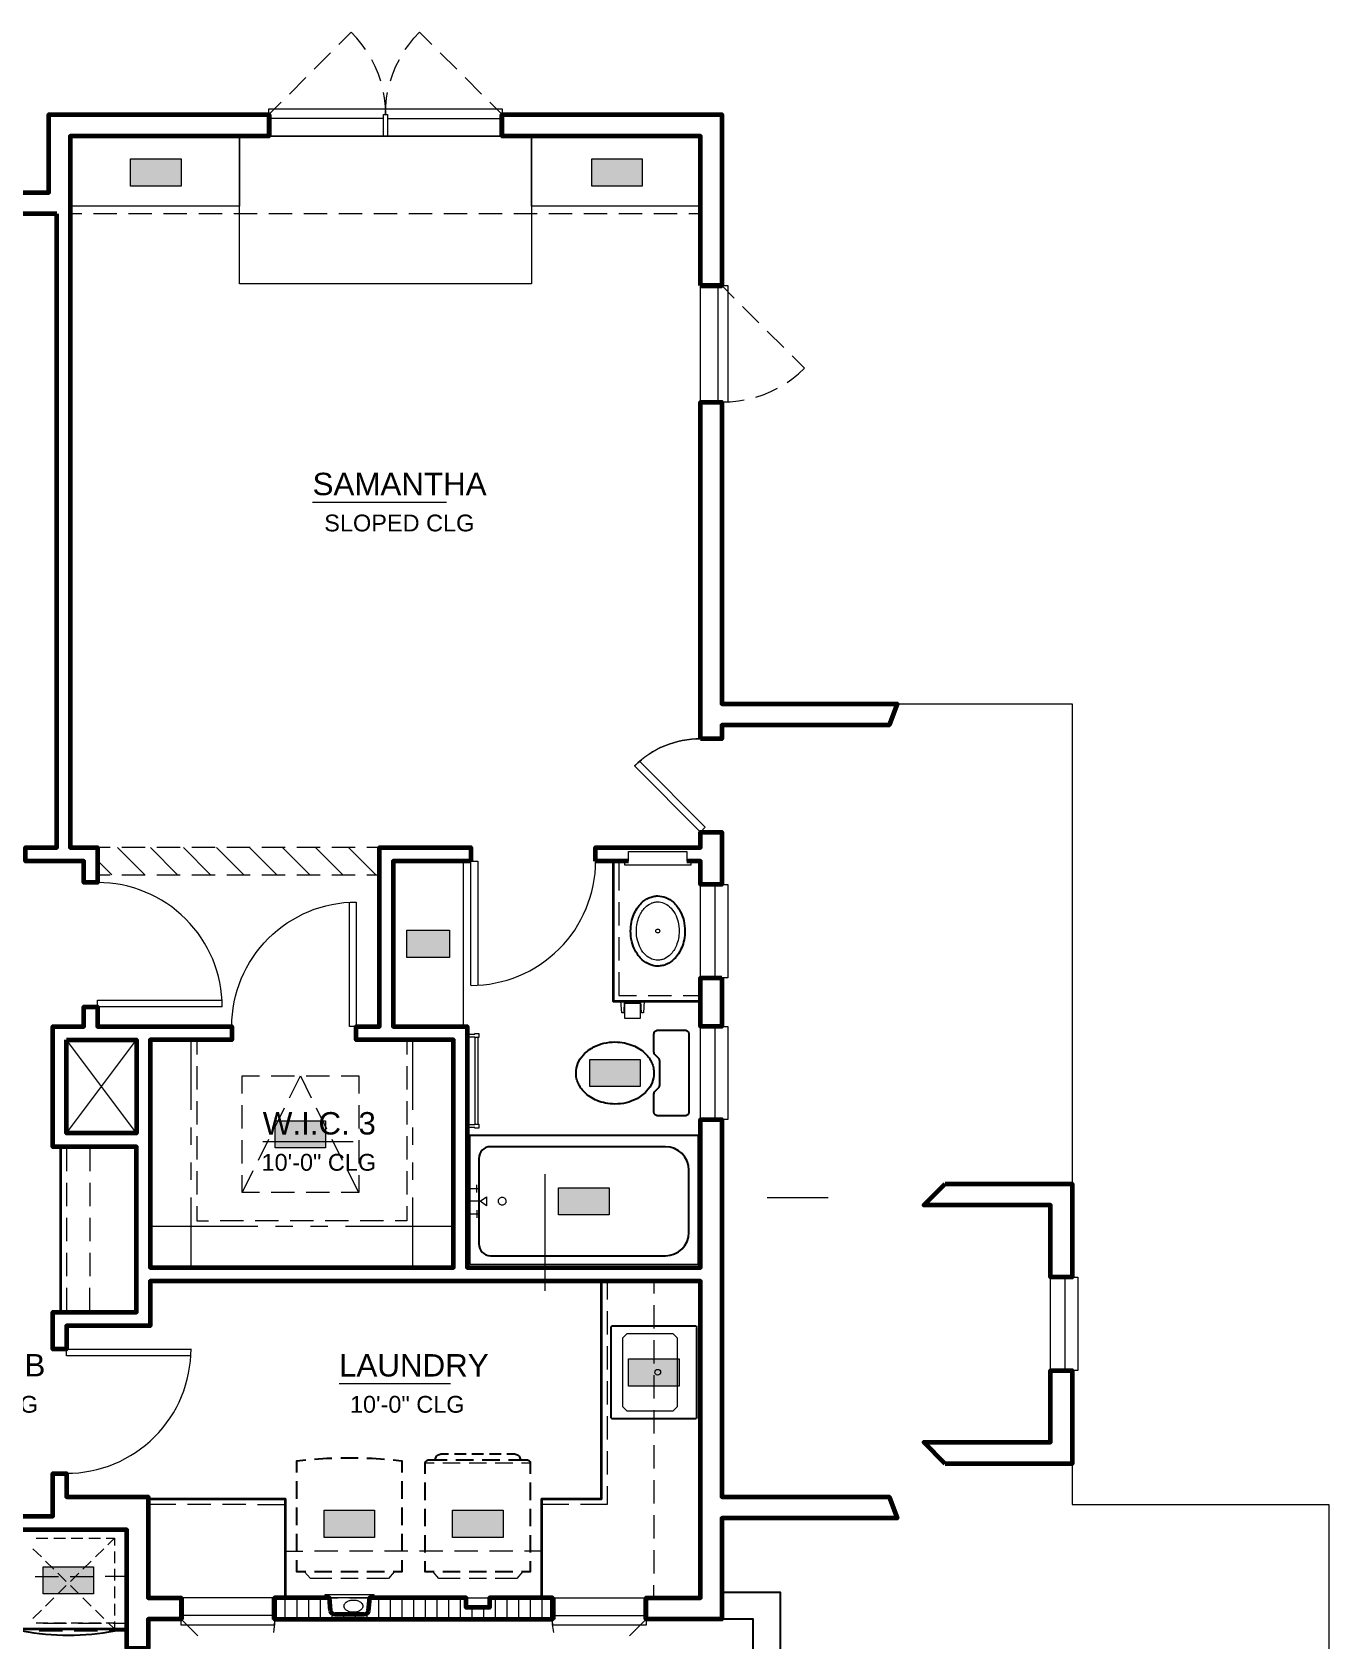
# Model space of a CAD drawing. Extents: x 6 to 1186, y -84 to 3560.
# Drawn here: x 792.8 to 1126.2, y 3007.4 to 3420.9 of the extents above; entities that cross this region are included whole.
import ezdxf

# ---------------------------------------------------------------- set-up
doc = ezdxf.new("R2010")
doc.units = 0
doc.header["$LTSCALE"] = 24
doc.header["$MEASUREMENT"] = 0
for name, color, linetype in [('GEC_BKGD', 8, 'Continuous'), ('PDF2_0', 8, 'Continuous'), ('PDF2_00-FP-A-2$A-ANNO-KEYN', 8, 'Continuous'), ('PDF2_00-FP-A-2$A-CLG-CHNG', 8, 'Continuous'), ('PDF2_00-FP-A-2$A-DRWDW', 8, 'Continuous'), ('PDF2_00-FP-A-2$A-DRWDW-MINR', 8, 'Continuous'), ('PDF2_00-FP-A-2$A-DRWDW-SWING', 8, 'Continuous'), ('PDF2_00-FP-A-2$A-FLR-BELOW', 8, 'Continuous'), ('PDF2_00-FP-A-2$A-FLR-OPNG', 8, 'Continuous'), ('PDF2_00-FP-A-2$A-MLWK', 8, 'Continuous'), ('PDF2_00-FP-A-2$A-MLWK-ABV', 8, 'Continuous'), ('PDF2_00-FP-A-2$A-MLWK-HIDN', 8, 'Continuous'), ('PDF2_00-FP-A-2$A-MLWK-MINR', 8, 'Continuous'), ('PDF2_00-FP-A-2$A-MLWK-MISC', 8, 'Continuous'), ('PDF2_00-FP-A-2$A-MLWK-SHLF-POLE', 8, 'Continuous'), ('PDF2_00-FP-A-2$A-PLMB', 8, 'Continuous'), ('PDF2_00-FP-A-2$A-PLMB-MINR', 8, 'Continuous'), ('PDF2_00-FP-A-2$A-SOFFIT', 8, 'Continuous'), ('PDF2_00-FP-A-2$A-SOFFIT-PATT', 8, 'Continuous'), ('PDF2_00-FP-A-2$A-WALL', 8, 'Continuous'), ('PDF2_00-FP-A-2$A-WALL-HIDN', 8, 'Continuous'), ('PDF2_00-FP-A-2$A-WALL-PATT-6', 8, 'Continuous'), ('PDF2_00-FP-A-2$A-WALL-PRTHT', 8, 'Continuous'), ('PDF2_A-ANNO-RMNM', 8, 'Continuous'), ('PDF2_Text', 8, 'Continuous')]:
    doc.layers.add(name, color=color, linetype=linetype)
doc.styles.add('PDF Arial', font='arial.ttf')

# ---------------------------------------------------------------- blocks, each defined once
blk = doc.blocks.new('210311_BorsteinRes_CDProgress - Copy1')
at = {"layer": 'PDF2_00-FP-A-2$A-ANNO-KEYN', "true_color": 0xffffff, "transparency": 33554559}
for points in [[(20.355, 19.3858), (20.355, 19.24), (20.6258, 19.24)], [(20.355, 19.3858), (20.6258, 19.24), (20.6258, 19.3858)], [(22.8242, 19.3858), (22.8242, 19.24), (23.095, 19.24)], [(22.8242, 19.3858), (23.095, 19.24), (23.095, 19.3858)], [(21.8342, 15.1075), (22.0633, 15.1075), (22.0633, 15.2533)], [(21.8342, 15.1075), (22.0633, 15.2533), (21.8342, 15.2533)], [(23.0842, 14.5608), (22.8133, 14.5608), (23.0842, 14.415)], [(23.0842, 14.415), (22.8133, 14.5608), (22.8133, 14.415)], [(21.3992, 14.0867), (21.3992, 14.2325), (21.1283, 14.0867)], [(21.1283, 14.0867), (21.3992, 14.2325), (21.1283, 14.2325)], [(22.9175, 13.8733), (22.6467, 13.8733), (22.9175, 13.7275)], [(22.9175, 13.7275), (22.6467, 13.8733), (22.6467, 13.7275)], [(23.2925, 12.9567), (23.0217, 12.9567), (23.0217, 12.8108)], [(23.2925, 12.9567), (23.0217, 12.8108), (23.2925, 12.8108)], [(21.6617, 11.9992), (21.6617, 12.145), (21.3908, 11.9992)], [(21.3908, 11.9992), (21.6617, 12.145), (21.3908, 12.145)], [(22.3492, 11.9992), (22.3492, 12.145), (22.0783, 11.9992)], [(22.0783, 11.9992), (22.3492, 12.145), (22.0783, 12.145)], [(20.1567, 11.6967), (20.1567, 11.8425), (19.8858, 11.6967)], [(19.8858, 11.6967), (20.1567, 11.8425), (19.8858, 11.8425)]]:
    blk.add_hatch(color=7, dxfattribs=at).paths.add_polyline_path(points)
at = {"layer": 'PDF2_0', "lineweight": 9}
for points in [[(22.9983, 14.8733), (22.9958, 14.8108), (22.985, 14.8108), (22.98, 14.8733)], [(23.0842, 14.8625), (23.0842, 14.7792), (23.0008, 14.7792), (23.0008, 14.8625)], [(23.105, 14.8733), (23.1008, 14.8108), (23.0908, 14.8108), (23.0867, 14.8733)], [(22.1567, 14.6958), (22.1983, 14.6958), (22.1983, 14.6992), (22.2192, 14.6992), (22.2192, 14.6783), (22.1983, 14.6783), (22.1983, 14.6808), (22.1567, 14.6808)], [(22.1567, 14.2117), (22.1983, 14.2117), (22.1983, 14.2142), (22.2192, 14.2142), (22.2192, 14.1933), (22.1983, 14.1933), (22.1983, 14.1967), (22.1567, 14.1967)], [(21.3967, 11.6758), (21.3967, 11.6933), (21.6567, 11.6933), (21.6567, 11.6758)]]:
    blk.add_lwpolyline(points, close=True, dxfattribs=at)
for points in [[(22.9958, 14.8267), (23.0008, 14.8267)], [(23.0892, 14.8267), (23.0842, 14.8267)], [(22.9958, 14.8158), (23.0008, 14.8158)], [(23.09, 14.8158), (23.0842, 14.8158)], [(22.2008, 14.2142), (22.2008, 14.6783)], [(22.2167, 14.2142), (22.2167, 14.6783)], [(20.9517, 14.3783), (20.9517, 14.4725), (21.045, 14.4725)], [(21.1075, 14.4725), (21.2325, 14.4725)], [(21.205, 14.3558), (21.2642, 14.4725), (21.3225, 14.3558)], [(21.295, 14.4725), (21.42, 14.4725)], [(21.4825, 14.4725), (21.5767, 14.4725), (21.5767, 14.3783)], [(20.9517, 14.1908), (20.9517, 14.3158)], [(21.5767, 14.3158), (21.5767, 14.1908)], [(21.1775, 14.2992), (21.1217, 14.1875)], [(21.4058, 14.1875), (21.35, 14.2992)], [(20.9517, 14.0033), (20.9517, 14.1283)], [(21.0933, 14.1317), (21.0375, 14.02)], [(21.49, 14.02), (21.4342, 14.1317)], [(21.5767, 14.1283), (21.5767, 14.0033)], [(21.01, 13.9642), (20.9517, 13.8475)], [(21.5767, 13.8475), (21.5175, 13.9642)], [(21.045, 13.8475), (20.9517, 13.8475), (20.9517, 13.9408)], [(21.5767, 13.9408), (21.5767, 13.8475), (21.4825, 13.8475)], [(22.2092, 13.8483), (22.2092, 13.8892)], [(21.2325, 13.8475), (21.1075, 13.8475)], [(21.42, 13.8475), (21.295, 13.8475)], [(22.2258, 13.8683), (22.1567, 13.8683)], [(22.2275, 13.8008), (22.2608, 13.825), (22.2608, 13.7758), (22.2275, 13.8008), (22.1567, 13.8008)], [(22.2258, 13.7325), (22.1567, 13.7325)], [(22.2092, 13.7525), (22.2092, 13.7117)], [(21.4258, 11.6058), (21.4192, 11.6758)], [(21.6342, 11.6758), (21.6275, 11.6058)], [(21.6067, 11.5867), (21.4467, 11.5867)]]:
    blk.add_lwpolyline(points, dxfattribs=at)
at = {"layer": 'PDF2_0', "lineweight": 25}
for points in [[(23.1567, 14.6008), (23.1567, 14.6958)], [(23.1775, 14.7167), (23.3233, 14.7167)], [(23.3442, 14.6958), (23.3442, 14.2792)], [(23.1567, 14.2792), (23.1567, 14.375)], [(23.3233, 14.2583), (23.1775, 14.2583)], [(23.2192, 14.0925), (22.2817, 14.0925)], [(22.2192, 14.03), (22.2192, 13.5717)], [(21.245, 12.3475), (21.245, 12.41), (21.2925, 12.415)], [(21.3392, 12.4192), (21.4058, 12.4242), (21.4325, 12.425)], [(21.48, 12.4267), (21.5733, 12.4267)], [(21.62, 12.425), (21.6475, 12.4242), (21.7142, 12.4192)], [(21.7608, 12.415), (21.8075, 12.41), (21.8075, 12.3475)], [(21.9325, 12.3408), (21.9325, 12.3967), (21.9342, 12.4033), (21.935, 12.4058), (21.9375, 12.4083), (21.9392, 12.4108), (21.9417, 12.4125), (21.945, 12.4142), (21.9483, 12.415), (22.05, 12.415)], [(21.9867, 12.415), (21.9867, 12.4208), (21.9883, 12.4258), (21.9908, 12.4308), (21.9933, 12.435), (21.9975, 12.4392), (22.0017, 12.4425), (22.0067, 12.4442), (22.0125, 12.4458), (22.0175, 12.4467), (22.0575, 12.4467)], [(22.0892, 12.4467), (22.1517, 12.4467)], [(22.0967, 12.415), (22.1908, 12.415)], [(22.1825, 12.4467), (22.245, 12.4467)], [(22.2375, 12.415), (22.3317, 12.415)], [(22.2767, 12.4467), (22.3392, 12.4467)], [(22.37, 12.4467), (22.4108, 12.4467), (22.4158, 12.4458), (22.4217, 12.4442), (22.4267, 12.4425), (22.4308, 12.4392), (22.435, 12.435), (22.4375, 12.4308), (22.44, 12.4258), (22.4417, 12.4208), (22.4417, 12.415)], [(22.3783, 12.415), (22.48, 12.415), (22.4833, 12.4142), (22.4867, 12.4125), (22.4892, 12.4108), (22.4908, 12.4083), (22.4933, 12.4058), (22.4942, 12.4033), (22.495, 12.4), (22.495, 12.3408)], [(21.245, 12.2067), (21.245, 12.3008)], [(21.8075, 12.3008), (21.8075, 12.2067)], [(21.9325, 12.2), (21.9325, 12.2942)], [(22.495, 12.2942), (22.495, 12.2)], [(21.245, 12.0658), (21.245, 12.16)], [(21.8075, 12.16), (21.8075, 12.0658)], [(21.9325, 12.0592), (21.9325, 12.1533)], [(22.495, 12.1533), (22.495, 12.0592)], [(21.245, 11.9258), (21.245, 12.0192)], [(21.8075, 12.0192), (21.8075, 11.9258)], [(21.9325, 11.9192), (21.9325, 12.0125)], [(22.495, 12.0125), (22.495, 11.9192)], [(21.2925, 11.8158), (21.245, 11.8158), (21.245, 11.8783)], [(21.4325, 11.8158), (21.3392, 11.8158)], [(21.5733, 11.8158), (21.48, 11.8158)], [(21.7142, 11.8158), (21.62, 11.8158)], [(21.8075, 11.8783), (21.8075, 11.8158), (21.7608, 11.8158)], [(21.98, 11.8158), (21.9325, 11.8158), (21.9325, 11.8725)], [(22.12, 11.8158), (22.0267, 11.8158)], [(22.2608, 11.8158), (22.1675, 11.8158)], [(22.4017, 11.8158), (22.3075, 11.8158)], [(22.495, 11.8725), (22.495, 11.8158), (22.4483, 11.8158)]]:
    blk.add_lwpolyline(points, dxfattribs=at)
for points in [[(23.1817, 14.5667), (23.1633, 14.5858, -0.193294), (23.1575, 14.6013)], [(23.1824, 14.4087, 0.193294), (23.1883, 14.4233), (23.1883, 14.5525, 0.193294), (23.1824, 14.5679)], [(23.1575, 14.3754, -0.193294), (23.1633, 14.39), (23.1817, 14.4092)], [(22.22, 13.5721, 0.414188), (22.2817, 13.5092), (23.2196, 13.5092, 0.414207), (23.3442, 13.6342), (23.3442, 13.9675, 0.414207), (23.2196, 14.0933)]]:
    blk.add_lwpolyline(points, format="xyb", dxfattribs=at)
blk.add_lwpolyline([(23.4067, 13.4467), (22.1567, 13.4467), (22.1567, 14.155), (23.4067, 14.155)], close=True, dxfattribs=at)
at = {"layer": 'PDF2_0', "lineweight": 18}
blk.add_lwpolyline([(22.5725, 13.9467), (22.5725, 13.3217)], dxfattribs=at)
at = {"layer": 'PDF2_0', "lineweight": 25}
blk.add_arc((22.2825, 14.0308), 0.0625, 90.38451, 180.37942, dxfattribs=at)
for points, knots in [([(22.74, 14.4879), (22.74, 14.5053), (22.7433, 14.5222), (22.7567, 14.5558), (22.7671, 14.5716), (22.7956, 14.6029), (22.815, 14.6171), (22.8527, 14.6364), (22.8706, 14.6429), (22.9085, 14.6519), (22.9286, 14.6542), (22.9487, 14.6542)], [0, 0, 0, 0, 0.0520286, 0.0520286, 0.1084631, 0.1084631, 0.1790515, 0.1790515, 0.2353754, 0.2353754, 0.2953766, 0.2953766, 0.2953766, 0.2953766]), ([(22.9487, 14.6542), (22.9835, 14.6542), (23.0163, 14.6474), (23.0713, 14.6246), (23.0942, 14.6094), (23.1262, 14.5773), (23.1376, 14.5613), (23.1494, 14.5348), (23.1524, 14.5258), (23.1565, 14.5071), (23.1575, 14.4975), (23.1575, 14.4879)], [0, 0, 0, 0, 0.1042707, 0.1042707, 0.19875, 0.19875, 0.2702631, 0.2702631, 0.3051669, 0.3051669, 0.3404998, 0.3404998, 0.3404998, 0.3404998]), ([(23.1575, 14.6962), (23.1575, 14.6991), (23.158, 14.7019), (23.1601, 14.7071), (23.1617, 14.7094), (23.1655, 14.7133), (23.1678, 14.7149), (23.1727, 14.717), (23.1753, 14.7175), (23.1779, 14.7175)], [0, 0, 0, 0, 0.00852927, 0.00852927, 0.01684469, 0.01684469, 0.02504637, 0.02504637, 0.03295605, 0.03295605, 0.03295605, 0.03295605]), ([(23.3237, 14.7175), (23.3263, 14.7175), (23.3288, 14.717), (23.3335, 14.7151), (23.3357, 14.7137), (23.3395, 14.71), (23.3411, 14.7078), (23.3429, 14.7039), (23.3433, 14.7024), (23.344, 14.6994), (23.3442, 14.6978), (23.3442, 14.6962)], [0, 0, 0, 0, 0.00761361, 0.00761361, 0.01531879, 0.01531879, 0.02356384, 0.02356384, 0.02813199, 0.02813199, 0.03286391, 0.03286391, 0.03286391, 0.03286391]), ([(22.9487, 14.3217), (22.914, 14.3217), (22.8812, 14.3284), (22.8262, 14.3513), (22.8033, 14.3664), (22.7713, 14.3985), (22.7599, 14.4145), (22.7481, 14.441), (22.7451, 14.45), (22.741, 14.4687), (22.74, 14.4783), (22.74, 14.4879)], [0, 0, 0, 0, 0.1042707, 0.1042707, 0.19875, 0.19875, 0.2702631, 0.2702631, 0.3051669, 0.3051669, 0.3404998, 0.3404998, 0.3404998, 0.3404998]), ([(23.1575, 14.4879), (23.1575, 14.4706), (23.1542, 14.4536), (23.1408, 14.4201), (23.1304, 14.4042), (23.1019, 14.3729), (23.0825, 14.3588), (23.0448, 14.3394), (23.0269, 14.3329), (22.989, 14.3239), (22.9689, 14.3217), (22.9487, 14.3217)], [0, 0, 0, 0, 0.0520286, 0.0520286, 0.1084631, 0.1084631, 0.1790515, 0.1790515, 0.2353754, 0.2353754, 0.2953766, 0.2953766, 0.2953766, 0.2953766]), ([(23.1779, 14.2583), (23.1754, 14.2583), (23.1729, 14.2588), (23.1682, 14.2607), (23.166, 14.2621), (23.1621, 14.2658), (23.1606, 14.2681), (23.1588, 14.272), (23.1583, 14.2734), (23.1577, 14.2764), (23.1575, 14.278), (23.1575, 14.2796)], [0, 0, 0, 0, 0.00761361, 0.00761361, 0.01531879, 0.01531879, 0.02356384, 0.02356384, 0.02813199, 0.02813199, 0.03286391, 0.03286391, 0.03286391, 0.03286391]), ([(23.3442, 14.2796), (23.3442, 14.2767), (23.3436, 14.2739), (23.3415, 14.2688), (23.34, 14.2664), (23.3362, 14.2625), (23.3339, 14.2609), (23.329, 14.2589), (23.3264, 14.2583), (23.3237, 14.2583)], [0, 0, 0, 0, 0.00852927, 0.00852927, 0.01684469, 0.01684469, 0.02504637, 0.02504637, 0.03295605, 0.03295605, 0.03295605, 0.03295605])]:
    blk.add_open_spline(points, degree=3, knots=knots, dxfattribs=at)
at = {"layer": 'PDF2_0', "lineweight": 9}
for points, knots in [([(21.4975, 11.6312), (21.4975, 11.6341), (21.4981, 11.6369), (21.5003, 11.6425), (21.5021, 11.6453), (21.5073, 11.6511), (21.511, 11.654), (21.5197, 11.6588), (21.5249, 11.6608), (21.5359, 11.6635), (21.5419, 11.6642), (21.5479, 11.6642)], [0, 0, 0, 0, 0.00853251, 0.00853251, 0.0182738, 0.0182738, 0.03201831, 0.03201831, 0.04800769, 0.04800769, 0.06578231, 0.06578231, 0.06578231, 0.06578231]), ([(21.5479, 11.5983), (21.5379, 11.5983), (21.5286, 11.6002), (21.5149, 11.606), (21.5098, 11.6092), (21.5034, 11.6155), (21.5012, 11.6184), (21.499, 11.6231), (21.4984, 11.6247), (21.4977, 11.6279), (21.4975, 11.6296), (21.4975, 11.6312)], [0, 0, 0, 0, 0.0299193, 0.0299193, 0.05264039, 0.05264039, 0.06734837, 0.06734837, 0.07431088, 0.07431088, 0.08126171, 0.08126171, 0.08126171, 0.08126171]), ([(21.5479, 11.6642), (21.5579, 11.6642), (21.5672, 11.6623), (21.581, 11.6565), (21.586, 11.6533), (21.5925, 11.647), (21.5946, 11.6441), (21.5968, 11.6394), (21.5974, 11.6378), (21.5981, 11.6346), (21.5983, 11.6329), (21.5983, 11.6312)], [0, 0, 0, 0, 0.0299193, 0.0299193, 0.05264039, 0.05264039, 0.06734837, 0.06734837, 0.07431088, 0.07431088, 0.08126171, 0.08126171, 0.08126171, 0.08126171]), ([(21.5983, 11.6312), (21.5983, 11.6284), (21.5978, 11.6256), (21.5955, 11.62), (21.5938, 11.6172), (21.5886, 11.6114), (21.5848, 11.6085), (21.5761, 11.6037), (21.571, 11.6017), (21.5599, 11.599), (21.5539, 11.5983), (21.5479, 11.5983)], [0, 0, 0, 0, 0.00853251, 0.00853251, 0.0182738, 0.0182738, 0.03201831, 0.03201831, 0.04800769, 0.04800769, 0.06578231, 0.06578231, 0.06578231, 0.06578231]), ([(21.4471, 11.5875), (21.4442, 11.5875), (21.4414, 11.588), (21.4363, 11.5901), (21.4339, 11.5917), (21.4303, 11.5952), (21.4289, 11.5971), (21.4268, 11.6013), (21.4262, 11.6036), (21.4259, 11.6059)], [0, 0, 0, 0, 0.00851299, 0.00851299, 0.0168588, 0.0168588, 0.02381218, 0.02381218, 0.0309307, 0.0309307, 0.0309307, 0.0309307]), ([(21.6282, 11.6059), (21.628, 11.6034), (21.6272, 11.601), (21.6249, 11.5964), (21.6232, 11.5944), (21.6193, 11.5911), (21.6171, 11.5898), (21.6123, 11.588), (21.6097, 11.5875), (21.6071, 11.5875)], [0, 0, 0, 0, 0.00761252, 0.00761252, 0.01541778, 0.01541778, 0.02298557, 0.02298557, 0.03087271, 0.03087271, 0.03087271, 0.03087271])]:
    blk.add_open_spline(points, degree=3, knots=knots, dxfattribs=at)
at = {"layer": 'PDF2_00-FP-A-2$A-ANNO-KEYN', "lineweight": 18}
for points in [[(20.355, 19.3858), (20.6258, 19.3858), (20.6258, 19.24), (20.355, 19.24)], [(22.8242, 19.3858), (23.095, 19.3858), (23.095, 19.24), (22.8242, 19.24)], [(21.8342, 15.1075), (21.8342, 15.2533), (22.0633, 15.2533), (22.0633, 15.1075)], [(23.0842, 14.5608), (23.0842, 14.415), (22.8133, 14.415), (22.8133, 14.5608)], [(21.3992, 14.0867), (21.1283, 14.0867), (21.1283, 14.2325), (21.3992, 14.2325)], [(22.9175, 13.8733), (22.9175, 13.7275), (22.6467, 13.7275), (22.6467, 13.8733)], [(23.2925, 12.9567), (23.2925, 12.8108), (23.0217, 12.8108), (23.0217, 12.9567)], [(21.6617, 11.9992), (21.3908, 11.9992), (21.3908, 12.145), (21.6617, 12.145)], [(22.3492, 11.9992), (22.0783, 11.9992), (22.0783, 12.145), (22.3492, 12.145)], [(20.1567, 11.6967), (19.8858, 11.6967), (19.8858, 11.8425), (20.1567, 11.8425)]]:
    blk.add_lwpolyline(points, close=True, dxfattribs=at)
at = {"layer": 'PDF2_00-FP-A-2$A-CLG-CHNG', "lineweight": 9}
for points in [[(20.0942, 19.0917), (20.0317, 19.0917)], [(20.2817, 19.0917), (20.1567, 19.0917)], [(20.4692, 19.0917), (20.3442, 19.0917)], [(20.6567, 19.0917), (20.5317, 19.0917)], [(20.8442, 19.0917), (20.7192, 19.0917)], [(21.0317, 19.0917), (20.9067, 19.0917)], [(21.2192, 19.0917), (21.0942, 19.0917)], [(21.4067, 19.0917), (21.2817, 19.0917)], [(21.5942, 19.0917), (21.4692, 19.0917)], [(21.7817, 19.0917), (21.6567, 19.0917)], [(21.9692, 19.0917), (21.8442, 19.0917)], [(22.1567, 19.0917), (22.0317, 19.0917)], [(22.3442, 19.0917), (22.2192, 19.0917)], [(22.5317, 19.0917), (22.4067, 19.0917)], [(22.7192, 19.0917), (22.5942, 19.0917)], [(22.9067, 19.0917), (22.7817, 19.0917)], [(23.0942, 19.0917), (22.9692, 19.0917)], [(23.2817, 19.0917), (23.1567, 19.0917)], [(23.4067, 19.0917), (23.3442, 19.0917)], [(19.865, 11.4983), (19.99, 11.4983)], [(20.0525, 11.4983), (20.1775, 11.4983)], [(20.24, 11.4983), (20.3342, 11.4983)]]:
    blk.add_lwpolyline(points, dxfattribs=at)
at = {"layer": 'PDF2_00-FP-A-2$A-DRWDW', "lineweight": 18}
for points in [[(21.0942, 19.6233), (21.0942, 19.6542), (21.7192, 19.6542), (22.3442, 19.6542), (22.3442, 19.6233)], [(22.3442, 19.5083), (21.0942, 19.5083)], [(23.4067, 18.0817), (23.4067, 18.7067)], [(23.5217, 18.7067), (23.5525, 18.7067), (23.5525, 18.0817), (23.5217, 18.0817)], [(22.1775, 14.9567), (22.1775, 15.6233), (22.2142, 15.6233), (22.2142, 14.9575)], [(23.4067, 14.9983), (23.4067, 15.4983)], [(23.5217, 15.4983), (23.5525, 15.4983), (23.5525, 14.9983), (23.5217, 14.9983)], [(20.8442, 14.8417), (20.1775, 14.8417), (20.1775, 14.8783), (20.8433, 14.8783)], [(23.4067, 14.2383), (23.4067, 14.7375)], [(23.5217, 14.7375), (23.5525, 14.7375), (23.5525, 14.2383), (23.5217, 14.2383)], [(25.2817, 12.8942), (25.2817, 13.3942)], [(25.3967, 13.3942), (25.4275, 13.3942), (25.4275, 12.8942), (25.3967, 12.8942)], [(20.6767, 12.9725), (20.0108, 12.9725), (20.0108, 13.0092), (20.6775, 13.0092)], [(21.1258, 11.6758), (20.6258, 11.6758)], [(22.615, 11.6758), (23.115, 11.6758)], [(21.1258, 11.5608), (21.1258, 11.53), (20.6258, 11.53), (20.6258, 11.5608)], [(23.115, 11.5608), (23.115, 11.53), (22.615, 11.53), (22.615, 11.5608)]]:
    blk.add_lwpolyline(points, dxfattribs=at)
for points in [[(23.08, 16.1583), (23.4325, 15.805), (23.4067, 15.7792), (23.0533, 16.1333, -0.198677), (23.4071, 16.2792, 0.198677), (23.0532, 16.1328)], [(22.1779, 14.9575, 0.198737), (22.6496, 15.1526, 0.199088), (22.845, 15.6237)], [(20.845, 14.8421, 0.199088), (20.6496, 15.3132, 0.198737), (20.1779, 15.5083)], [(20.8967, 14.7379, -0.199088), (21.0921, 15.209, -0.198737), (21.5633, 15.4042), (21.5633, 14.7375), (21.5267, 14.7375), (21.5267, 15.4033)], [(20.0112, 12.3433, 0.198737), (20.4829, 12.5385, 0.199088), (20.6783, 13.0096)]]:
    blk.add_lwpolyline(points, format="xyb", dxfattribs=at)
at = {"layer": 'PDF2_00-FP-A-2$A-DRWDW-MINR', "lineweight": 9}
for points in [[(21.0942, 19.6233), (21.105, 19.6233), (21.105, 19.5083), (21.0942, 19.5083)], [(21.7092, 19.6025), (21.105, 19.6025)], [(21.73, 19.6025), (22.3342, 19.6025)], [(22.3442, 19.5083), (22.3342, 19.5083), (22.3342, 19.6233), (22.3442, 19.6233)], [(23.5217, 18.7067), (23.5217, 18.6958), (23.4067, 18.6958), (23.4067, 18.7067)], [(23.5008, 18.0917), (23.5008, 18.6958)], [(23.4067, 18.0817), (23.4067, 18.0917), (23.5217, 18.0917), (23.5217, 18.0817)], [(23.485, 14.9983), (23.485, 15.4983)], [(23.485, 14.2383), (23.485, 14.7375)], [(25.36, 12.8942), (25.36, 13.3942)], [(20.6258, 11.6758), (20.6358, 11.6758), (20.6358, 11.5608), (20.6258, 11.5608)], [(21.1258, 11.5608), (21.115, 11.5608), (21.115, 11.6758), (21.1258, 11.6758)], [(22.615, 11.6758), (22.6258, 11.6758), (22.6258, 11.5608), (22.615, 11.5608)], [(23.115, 11.5608), (23.105, 11.5608), (23.105, 11.6758), (23.115, 11.6758)], [(21.115, 11.5817), (20.6358, 11.5817)], [(22.6258, 11.5817), (23.105, 11.5817)]]:
    blk.add_lwpolyline(points, dxfattribs=at)
blk.add_lwpolyline([(21.7192, 19.5083), (21.7092, 19.5083), (21.7092, 19.6233), (21.7192, 19.6233), (21.73, 19.6233), (21.73, 19.5083)], close=True, dxfattribs=at)
at = {"layer": 'PDF2_00-FP-A-2$A-DRWDW-SWING', "lineweight": 9}
for points in [[(21.6125, 19.9725), (21.595, 19.9975), (21.5667, 20.0325), (21.5367, 20.065), (21.47, 19.9992)], [(21.8258, 19.9725), (21.8442, 19.9975), (21.8717, 20.0325), (21.9025, 20.065), (21.9683, 19.9992)], [(21.4258, 19.955), (21.3375, 19.8667)], [(21.645, 19.9192), (21.6625, 19.8825), (21.68, 19.8417), (21.6925, 19.8033)], [(21.7458, 19.8033), (21.7583, 19.8417), (21.7758, 19.8825), (21.7942, 19.9183)], [(22.0125, 19.955), (22.1017, 19.8667)], [(21.2933, 19.8225), (21.205, 19.7333)], [(22.1458, 19.8225), (22.2342, 19.7333)], [(21.7075, 19.7425), (21.7133, 19.7125), (21.7175, 19.6675), (21.7192, 19.6233), (21.7208, 19.6675), (21.7258, 19.7125), (21.7308, 19.7425)], [(21.1608, 19.6892), (21.0942, 19.6233)], [(22.2783, 19.6892), (22.3442, 19.6233)], [(23.5875, 18.64), (23.5217, 18.7067)], [(23.72, 18.5075), (23.6317, 18.5958)], [(23.8533, 18.375), (23.7642, 18.4633)], [(23.8708, 18.1883), (23.8958, 18.2058), (23.9308, 18.2342), (23.9633, 18.265), (23.8975, 18.3308)], [(23.6408, 18.0933), (23.6108, 18.0883), (23.5658, 18.0833), (23.5217, 18.0817)], [(23.8175, 18.1558), (23.7808, 18.1383), (23.74, 18.1208), (23.7017, 18.1083)], [(20.7142, 11.4725), (20.6258, 11.5608)], [(21.1258, 11.5608), (21.1242, 11.5217), (21.12, 11.49)], [(22.6208, 11.49), (22.6167, 11.5217), (22.615, 11.5608)], [(23.0267, 11.4725), (23.115, 11.5608)]]:
    blk.add_lwpolyline(points, dxfattribs=at)
at = {"layer": 'PDF2_00-FP-A-2$A-FLR-BELOW', "lineweight": 18}
for points in [[(24.4592, 16.4667), (25.3967, 16.4667), (25.3967, 13.8942)], [(25.3967, 12.3942), (25.3967, 12.1758), (26.7717, 12.1758), (26.7717, 6.8108), (23.8342, 6.8108), (23.8342, 6.2692), (20.3342, 6.2692), (20.3342, 5.8108), (12.75, 5.8108), (12.75, 4.6858), (12.125, 4.6858), (11.4792, 4.3108), (10.2708, 4.3108), (9.625, 4.6858), (9, 4.6858), (9, 6.8525)]]:
    blk.add_lwpolyline(points, dxfattribs=at)
at = {"layer": 'PDF2_00-FP-A-2$A-FLR-OPNG', "lineweight": 9}
for points in [[(20.0108, 14.165), (20.3858, 14.665)], [(20.3858, 14.165), (20.0108, 14.665)]]:
    blk.add_lwpolyline(points, dxfattribs=at)
at = {"layer": 'PDF2_00-FP-A-2$A-MLWK', "lineweight": 35}
for points in [[(22.9383, 15.6233), (22.9383, 15.5917), (22.9383, 14.9042), (22.9383, 14.8733), (23.4067, 14.8733)], [(19.98, 14.0925), (19.98, 13.2067)], [(22.5575, 11.6758), (22.5575, 12.2067), (22.8758, 12.2067), (22.8758, 13.3733)], [(20.4483, 12.2067), (21.1825, 12.2067), (21.1825, 11.6758)], [(17.5008, 11.5092), (20.3342, 11.5092)]]:
    blk.add_lwpolyline(points, dxfattribs=at)
at = {"layer": 'PDF2_00-FP-A-2$A-MLWK-ABV', "lineweight": 18}
for points in [[(20.23, 14.0925), (20.1358, 14.0925), (20.1358, 13.9617)], [(20.2925, 14.0925), (20.3858, 14.0925), (20.3858, 13.9617)], [(20.1358, 13.8992), (20.1358, 13.7742)], [(20.3858, 13.7742), (20.3858, 13.8992)], [(20.1358, 13.7117), (20.1358, 13.5867)], [(20.3858, 13.5867), (20.3858, 13.7117)], [(20.1358, 13.5242), (20.1358, 13.3992)], [(20.3858, 13.3992), (20.3858, 13.5242)], [(23.2508, 13.3733), (23.1567, 13.3733), (23.1567, 13.3058)], [(23.3133, 13.3733), (23.4067, 13.3733), (23.4067, 13.3058)], [(20.23, 13.2067), (20.1358, 13.2067), (20.1358, 13.3367)], [(20.3858, 13.3367), (20.3858, 13.2067), (20.2925, 13.2067)], [(23.1567, 13.2433), (23.1567, 13.1183)], [(23.4067, 13.1183), (23.4067, 13.2433)], [(23.1567, 13.0558), (23.1567, 12.9308)], [(23.4067, 12.9308), (23.4067, 13.0558)], [(23.1567, 12.8683), (23.1567, 12.7433)], [(23.4067, 12.7433), (23.4067, 12.8683)], [(23.1567, 12.6808), (23.1567, 12.5558)], [(23.4067, 12.5558), (23.4067, 12.6808)], [(23.1567, 12.4933), (23.1567, 12.3683)], [(23.4067, 12.3683), (23.4067, 12.4933)], [(23.1567, 12.3058), (23.1567, 12.1808)], [(23.4067, 12.1808), (23.4067, 12.3058)], [(23.1567, 12.1183), (23.1567, 11.9933)], [(23.4067, 11.9933), (23.4067, 12.1183)], [(19.9692, 12.04), (19.8442, 12.04)], [(20.1567, 12.04), (20.0317, 12.04)], [(20.2192, 12.04), (20.3342, 12.04), (20.3342, 11.9467)], [(21.1825, 11.8317), (21.1825, 11.9258), (21.2767, 11.9258)], [(21.4642, 11.9258), (21.3392, 11.9258)], [(21.6517, 11.9258), (21.5267, 11.9258)], [(21.8392, 11.9258), (21.7142, 11.9258)], [(22.0267, 11.9258), (21.9017, 11.9258)], [(22.2142, 11.9258), (22.0892, 11.9258)], [(22.4017, 11.9258), (22.2767, 11.9258)], [(22.5575, 11.8317), (22.5575, 11.9258), (22.4642, 11.9258)], [(23.1567, 11.9308), (23.1567, 11.8058)], [(23.4067, 11.8058), (23.4067, 11.9308)], [(20.3342, 11.8842), (20.3342, 11.79), (20.2192, 11.79)], [(19.8442, 11.79), (19.9692, 11.79)], [(20.0317, 11.79), (20.1567, 11.79)], [(21.2767, 11.6758), (21.1825, 11.6758), (21.1825, 11.7692)], [(22.5575, 11.7692), (22.5575, 11.6758), (22.4642, 11.6758)], [(23.2508, 11.6758), (23.1567, 11.6758), (23.1567, 11.7433)], [(23.4067, 11.7433), (23.4067, 11.6758), (23.3133, 11.6758)], [(21.3392, 11.6758), (21.4642, 11.6758)], [(21.5267, 11.6758), (21.6517, 11.6758)], [(21.7142, 11.6758), (21.8392, 11.6758)], [(21.9017, 11.6758), (22.0267, 11.6758)], [(22.0892, 11.6758), (22.2142, 11.6758)], [(22.2767, 11.6758), (22.4017, 11.6758)]]:
    blk.add_lwpolyline(points, dxfattribs=at)
at = {"layer": 'PDF2_00-FP-A-2$A-MLWK-HIDN', "lineweight": 9}
for points in [[(22.9692, 15.6233), (22.9692, 15.5917), (22.9692, 15.4667)], [(22.9692, 15.4042), (22.9692, 15.2792)], [(22.9692, 15.2167), (22.9692, 15.0917)], [(22.9692, 15.0292), (22.9692, 14.9042), (23.0633, 14.9042)], [(23.1258, 14.9042), (23.2508, 14.9042)], [(23.3133, 14.9042), (23.4067, 14.9042)], [(20.0108, 14.0925), (20.0108, 13.9617)], [(20.0108, 13.8992), (20.0108, 13.7742)], [(20.0108, 13.7117), (20.0108, 13.5867)], [(20.0108, 13.5242), (20.0108, 13.3992)], [(22.9067, 13.3733), (22.9067, 13.2742)], [(20.0108, 13.3367), (20.0108, 13.2067)], [(22.9067, 13.2117), (22.9067, 13.0867)], [(22.9067, 13.0242), (22.9067, 12.8992)], [(22.9067, 12.8367), (22.9067, 12.7117)], [(22.9067, 12.6492), (22.9067, 12.5242)], [(22.9067, 12.4617), (22.9067, 12.3367)], [(22.9067, 12.2742), (22.9067, 12.1758), (22.7633, 12.1758)], [(20.5967, 12.1758), (20.4483, 12.1758)], [(20.7842, 12.1758), (20.6592, 12.1758)], [(20.9717, 12.1758), (20.8467, 12.1758)], [(21.0342, 12.1758), (21.1825, 12.1758), (21.1825, 12.0508)], [(22.7008, 12.1758), (22.5575, 12.1758)], [(21.1825, 11.8633), (21.1825, 11.9883)], [(21.1825, 11.6758), (21.1825, 11.8008)], [(19.8858, 11.54), (20.0108, 11.54)], [(20.0733, 11.54), (20.1983, 11.54)], [(20.2608, 11.54), (20.3342, 11.54)]]:
    blk.add_lwpolyline(points, dxfattribs=at)
at = {"layer": 'PDF2_00-FP-A-2$A-MLWK-MINR', "lineweight": 9}
for points in [[(20.0317, 19.1333), (20.0317, 19.5083), (20.9383, 19.5083), (20.9383, 19.1333)], [(22.5008, 19.5083), (22.5008, 18.7167), (20.9383, 18.7167), (20.9383, 19.5083)], [(22.5008, 19.1333), (22.5008, 19.5083), (23.4067, 19.5083), (23.4067, 19.1333)], [(22.1358, 14.7375), (21.7608, 14.7375), (21.7608, 15.6233), (22.1358, 15.6233)]]:
    blk.add_lwpolyline(points, close=True, dxfattribs=at)
at = {"layer": 'PDF2_00-FP-A-2$A-MLWK-MISC', "lineweight": 9}
for points in [[(23.355, 15.6233), (23.355, 15.6025), (23.0008, 15.6025), (23.0008, 15.6233)], [(23.0217, 15.6233), (23.0217, 15.675), (23.3342, 15.675), (23.3342, 15.6233)]]:
    blk.add_lwpolyline(points, dxfattribs=at)
at = {"layer": 'PDF2_00-FP-A-2$A-MLWK-SHLF-POLE', "lineweight": 9}
for points in [[(20.4592, 14.665), (20.5525, 14.665)], [(20.615, 14.665), (20.7092, 14.665), (20.7092, 14.5867)], [(20.6775, 14.665), (20.6775, 14.29)], [(21.9275, 14.665), (21.8342, 14.665), (21.8342, 14.5867)], [(21.865, 14.665), (21.865, 14.29)], [(22.0842, 14.665), (21.99, 14.665)], [(20.7092, 14.5242), (20.7092, 14.3992)], [(21.8342, 14.5242), (21.8342, 14.3992)], [(20.7092, 14.3367), (20.7092, 14.2117)], [(21.8342, 14.3367), (21.8342, 14.2117)], [(20.6775, 14.1967), (20.6775, 14.1025)], [(20.7092, 14.1492), (20.7092, 14.0242)], [(21.8342, 14.1492), (21.8342, 14.0242)], [(21.865, 14.1967), (21.865, 14.1025)], [(20.6775, 14.0092), (20.6775, 13.915)], [(20.7092, 13.9617), (20.7092, 13.8367)], [(21.8342, 13.9617), (21.8342, 13.8367)], [(21.865, 14.0092), (21.865, 13.915)], [(20.6775, 13.8217), (20.6775, 13.4467)], [(21.865, 13.8217), (21.865, 13.4467)], [(20.7092, 13.7742), (20.7092, 13.6967), (20.7717, 13.6967)], [(20.9592, 13.6967), (20.8342, 13.6967)], [(21.1467, 13.6967), (21.0217, 13.6967)], [(21.3342, 13.6967), (21.2092, 13.6967)], [(21.5217, 13.6967), (21.3967, 13.6967)], [(21.7092, 13.6967), (21.5842, 13.6967)], [(21.8342, 13.7742), (21.8342, 13.6967), (21.7717, 13.6967)], [(21.0367, 13.665), (20.4592, 13.665)], [(21.2242, 13.665), (21.1308, 13.665)], [(21.4117, 13.665), (21.3183, 13.665)], [(22.0842, 13.665), (21.5058, 13.665)]]:
    blk.add_lwpolyline(points, dxfattribs=at)
at = {"layer": 'PDF2_00-FP-A-2$A-PLMB', "lineweight": 25}
for points in [[(22.9275, 12.6442), (22.9275, 13.1233)], [(23.3858, 13.1233), (23.3858, 12.6442)], [(20.2692, 11.5092), (20.2692, 11.4983)]]:
    blk.add_lwpolyline(points, dxfattribs=at)
for points in [[(22.9283, 13.1237, -0.414229), (22.9383, 13.1342), (23.3758, 13.1342, -0.414229), (23.3867, 13.1237)], [(23.3867, 12.6446, -0.414229), (23.3758, 12.6342), (22.9383, 12.6342, -0.414229), (22.9283, 12.6446)]]:
    blk.add_lwpolyline(points, format="xyb", dxfattribs=at)
blk.add_arc((20.0221, 12.7929), 1.3171, 259.17847, 280.82153, dxfattribs=at)
for points, knots in [([(23.0325, 15.2487), (23.0325, 15.281), (23.0388, 15.3112), (23.0596, 15.3612), (23.0731, 15.3816), (23.1012, 15.4096), (23.115, 15.4195), (23.1377, 15.4297), (23.1455, 15.4323), (23.1615, 15.4358), (23.1697, 15.4367), (23.1779, 15.4367)], [0, 0, 0, 0, 0.0966036, 0.0966036, 0.1818711, 0.1818711, 0.2446123, 0.2446123, 0.2750951, 0.2750951, 0.3058874, 0.3058874, 0.3058874, 0.3058874]), ([(23.1779, 15.4367), (23.1927, 15.4367), (23.2071, 15.4338), (23.2358, 15.4224), (23.2494, 15.4135), (23.2767, 15.3888), (23.2891, 15.3718), (23.3067, 15.338), (23.3128, 15.3214), (23.3212, 15.2862), (23.3233, 15.2675), (23.3233, 15.2487)], [0, 0, 0, 0, 0.0442923, 0.0442923, 0.0927509, 0.0927509, 0.1545907, 0.1545907, 0.206739, 0.206739, 0.2625893, 0.2625893, 0.2625893, 0.2625893]), ([(23.1779, 15.0608), (23.1632, 15.0608), (23.1487, 15.0637), (23.12, 15.0751), (23.1064, 15.084), (23.0792, 15.1087), (23.0667, 15.1257), (23.0491, 15.1595), (23.0431, 15.1761), (23.0346, 15.2113), (23.0325, 15.23), (23.0325, 15.2487)], [0, 0, 0, 0, 0.0442923, 0.0442923, 0.0927509, 0.0927509, 0.1545907, 0.1545907, 0.206739, 0.206739, 0.2625893, 0.2625893, 0.2625893, 0.2625893]), ([(23.3233, 15.2487), (23.3233, 15.2165), (23.3171, 15.1863), (23.2962, 15.1363), (23.2828, 15.1159), (23.2546, 15.0879), (23.2409, 15.078), (23.2181, 15.0678), (23.2104, 15.0652), (23.1943, 15.0617), (23.1862, 15.0608), (23.1779, 15.0608)], [0, 0, 0, 0, 0.0966036, 0.0966036, 0.1818711, 0.1818711, 0.2446123, 0.2446123, 0.2750951, 0.2750951, 0.3058874, 0.3058874, 0.3058874, 0.3058874])]:
    blk.add_open_spline(points, degree=3, knots=knots, dxfattribs=at)
at = {"layer": 'PDF2_00-FP-A-2$A-PLMB-MINR', "lineweight": 9}
for points in [[(22.1567, 14.155), (22.1567, 14.1967)], [(23.3917, 14.155), (23.3917, 13.4617), (22.1725, 13.4617), (22.1725, 14.155)], [(23.4067, 14.155), (23.4067, 14.1967)], [(21.98, 12.3967), (21.9325, 12.3967)], [(22.12, 12.3967), (22.0267, 12.3967)], [(22.2608, 12.3967), (22.1675, 12.3967)], [(22.4017, 12.3967), (22.3075, 12.3967)], [(22.495, 12.3967), (22.4483, 12.3967)], [(19.8492, 11.9958), (19.9117, 11.9958)], [(19.9433, 11.9958), (20.0058, 11.9958)], [(20.0367, 11.9958), (20.0992, 11.9958)], [(20.1308, 11.9958), (20.1933, 11.9958)], [(20.2242, 11.9958), (20.2692, 11.9958), (20.2692, 11.9558)], [(20.2692, 11.9958), (20.2333, 11.9608)], [(19.8317, 11.9383), (19.8767, 11.895)], [(20.2108, 11.9383), (20.1658, 11.895)], [(20.2692, 11.9242), (20.2692, 11.8617)], [(19.8992, 11.8725), (19.9433, 11.8292)], [(19.9658, 11.8075), (20.01, 11.7633)], [(20.0767, 11.8075), (20.0325, 11.7633)], [(20.1442, 11.8725), (20.0992, 11.8292)], [(20.2692, 11.8308), (20.2692, 11.7683)], [(21.4325, 11.78), (21.3183, 11.78), (21.2867, 11.8158)], [(21.7658, 11.8158), (21.735, 11.78), (21.62, 11.78)], [(22.12, 11.78), (22.0058, 11.78), (21.9742, 11.8158)], [(22.4533, 11.8158), (22.4225, 11.78), (22.3075, 11.78)], [(20.01, 11.7417), (19.9658, 11.6975)], [(20.0325, 11.7417), (20.0767, 11.6975)], [(20.2692, 11.7367), (20.2692, 11.6742)], [(21.5733, 11.78), (21.48, 11.78)], [(22.2608, 11.78), (22.1675, 11.78)], [(19.9433, 11.6758), (19.8992, 11.6317)], [(20.0992, 11.6758), (20.1442, 11.6317)], [(20.2692, 11.6433), (20.2692, 11.5808)], [(19.8767, 11.61), (19.8317, 11.5658)], [(20.1658, 11.61), (20.2108, 11.5658)], [(20.2692, 11.5492), (20.2692, 11.5092), (20.2333, 11.5442)], [(19.9117, 11.54), (19.8492, 11.54)], [(20.0058, 11.54), (19.9433, 11.54)], [(20.0992, 11.54), (20.0367, 11.54)], [(20.1933, 11.54), (20.1308, 11.54)], [(20.2692, 11.54), (20.2242, 11.54)]]:
    blk.add_lwpolyline(points, dxfattribs=at)
blk.add_lwpolyline([(22.99, 12.6992), (22.99, 13.0692), (23.0133, 13.0925), (23.2583, 13.0925), (23.2817, 13.0692), (23.2817, 12.6992), (23.2583, 12.6758), (23.0133, 12.6758)], close=True, dxfattribs=at)
for centre, radius in [((23.1779, 15.2487), 0.0104), ((23.1779, 12.8846), 0.0154)]:
    blk.add_circle(centre, radius, dxfattribs=at)
for points, knots in [([(23.0633, 15.2487), (23.0633, 15.277), (23.0688, 15.3035), (23.0865, 15.3456), (23.0975, 15.3622), (23.1196, 15.3842), (23.1301, 15.3918), (23.1475, 15.3997), (23.1534, 15.4016), (23.1655, 15.4043), (23.1717, 15.405), (23.1779, 15.405)], [0, 0, 0, 0, 0.0847677, 0.0847677, 0.1557395, 0.1557395, 0.2054804, 0.2054804, 0.2294513, 0.2294513, 0.2535758, 0.2535758, 0.2535758, 0.2535758]), ([(23.1779, 15.405), (23.189, 15.405), (23.1998, 15.4029), (23.2214, 15.3942), (23.2318, 15.3875), (23.253, 15.3684), (23.2629, 15.3551), (23.2778, 15.3273), (23.2831, 15.3128), (23.2906, 15.2819), (23.2925, 15.2653), (23.2925, 15.2487)], [0, 0, 0, 0, 0.0331717, 0.0331717, 0.0700092, 0.0700092, 0.1186928, 0.1186928, 0.1641908, 0.1641908, 0.2134449, 0.2134449, 0.2134449, 0.2134449]), ([(23.1779, 15.0925), (23.1669, 15.0925), (23.1561, 15.0946), (23.1344, 15.1033), (23.124, 15.11), (23.1028, 15.1291), (23.0929, 15.1424), (23.0781, 15.1702), (23.0727, 15.1847), (23.0652, 15.2156), (23.0633, 15.2322), (23.0633, 15.2487)], [0, 0, 0, 0, 0.0331717, 0.0331717, 0.0700092, 0.0700092, 0.1186928, 0.1186928, 0.1641908, 0.1641908, 0.2134449, 0.2134449, 0.2134449, 0.2134449]), ([(23.2925, 15.2487), (23.2925, 15.2205), (23.287, 15.194), (23.2693, 15.1519), (23.2584, 15.1353), (23.2362, 15.1133), (23.2257, 15.1057), (23.2083, 15.0978), (23.2025, 15.0959), (23.1903, 15.0932), (23.1842, 15.0925), (23.1779, 15.0925)], [0, 0, 0, 0, 0.0847677, 0.0847677, 0.1557395, 0.1557395, 0.2054804, 0.2054804, 0.2294513, 0.2294513, 0.2535758, 0.2535758, 0.2535758, 0.2535758]), ([(22.3242, 13.8012), (22.3242, 13.8041), (22.3247, 13.8069), (22.3268, 13.8121), (22.3283, 13.8144), (22.3322, 13.8183), (22.3344, 13.8199), (22.3394, 13.822), (22.342, 13.8225), (22.3446, 13.8225)], [0, 0, 0, 0, 0.00852927, 0.00852927, 0.01684469, 0.01684469, 0.02504637, 0.02504637, 0.03295605, 0.03295605, 0.03295605, 0.03295605]), ([(22.3446, 13.78), (22.342, 13.78), (22.3396, 13.7805), (22.3348, 13.7824), (22.3327, 13.7838), (22.3288, 13.7875), (22.3272, 13.7897), (22.3255, 13.7936), (22.325, 13.7951), (22.3243, 13.7981), (22.3242, 13.7997), (22.3242, 13.8012)], [0, 0, 0, 0, 0.00761361, 0.00761361, 0.01531879, 0.01531879, 0.02356384, 0.02356384, 0.02813199, 0.02813199, 0.03286391, 0.03286391, 0.03286391, 0.03286391]), ([(22.3446, 13.8225), (22.3471, 13.8225), (22.3496, 13.822), (22.3543, 13.8201), (22.3565, 13.8187), (22.3604, 13.815), (22.3619, 13.8128), (22.3637, 13.8089), (22.3642, 13.8074), (22.3648, 13.8044), (22.365, 13.8028), (22.365, 13.8012)], [0, 0, 0, 0, 0.00761361, 0.00761361, 0.01531879, 0.01531879, 0.02356384, 0.02356384, 0.02813199, 0.02813199, 0.03286391, 0.03286391, 0.03286391, 0.03286391]), ([(22.365, 13.8012), (22.365, 13.7984), (22.3645, 13.7956), (22.3624, 13.7904), (22.3608, 13.7881), (22.357, 13.7842), (22.3547, 13.7826), (22.3498, 13.7805), (22.3472, 13.78), (22.3446, 13.78)], [0, 0, 0, 0, 0.00852927, 0.00852927, 0.01684469, 0.01684469, 0.02504637, 0.02504637, 0.03295605, 0.03295605, 0.03295605, 0.03295605])]:
    blk.add_open_spline(points, degree=3, knots=knots, dxfattribs=at)
at = {"layer": 'PDF2_00-FP-A-2$A-SOFFIT', "lineweight": 9}
for points in [[(20.245, 15.6958), (20.1775, 15.6958)], [(20.4325, 15.6958), (20.3075, 15.6958)], [(20.62, 15.6958), (20.495, 15.6958)], [(20.8075, 15.6958), (20.6825, 15.6958)], [(20.995, 15.6958), (20.87, 15.6958)], [(21.1825, 15.6958), (21.0575, 15.6958)], [(21.37, 15.6958), (21.245, 15.6958)], [(21.5575, 15.6958), (21.4325, 15.6958)], [(21.6883, 15.6958), (21.62, 15.6958)], [(20.1775, 15.55), (20.245, 15.55)], [(20.3075, 15.55), (20.4325, 15.55)], [(20.495, 15.55), (20.62, 15.55)], [(20.6825, 15.55), (20.8075, 15.55)], [(20.87, 15.55), (20.995, 15.55)], [(21.0575, 15.55), (21.1825, 15.55)], [(21.245, 15.55), (21.37, 15.55)], [(21.4325, 15.55), (21.5575, 15.55)], [(21.62, 15.55), (21.6883, 15.55)]]:
    blk.add_lwpolyline(points, dxfattribs=at)
at = {"layer": 'PDF2_00-FP-A-2$A-SOFFIT-PATT', "lineweight": 9}
for points in [[(20.43, 15.55), (20.2842, 15.6958)], [(20.6067, 15.55), (20.4608, 15.6958)], [(20.7833, 15.55), (20.6375, 15.6958)], [(20.9608, 15.55), (20.815, 15.6958)], [(21.1375, 15.55), (20.9917, 15.6958)], [(21.3142, 15.55), (21.1683, 15.6958)], [(21.4908, 15.55), (21.345, 15.6958)], [(21.6675, 15.55), (21.5217, 15.6958)], [(20.2533, 15.55), (20.1775, 15.6258)]]:
    blk.add_lwpolyline(points, dxfattribs=at)
at = {"layer": 'PDF2_00-FP-A-2$A-WALL', "lineweight": 60}
for points in [[(19.9592, 19.0917), (18.9067, 19.0917), (18.9067, 19.2067), (19.9175, 19.2067), (19.9175, 19.6233), (21.0942, 19.6233), (21.0942, 19.5083), (20.0317, 19.5083), (20.0317, 15.6958), (20.1775, 15.6958), (20.1775, 15.5083), (20.105, 15.5083), (20.105, 15.6233), (19.7925, 15.6233), (19.7925, 15.6958), (19.9592, 15.6958)], [(23.4067, 18.7067), (23.4067, 19.5083), (22.3442, 19.5083), (22.3442, 19.6233), (23.5217, 19.6233), (23.5217, 18.7067)], [(23.4067, 16.2792), (23.4067, 18.0817), (23.5217, 18.0817), (23.5217, 16.4667), (24.4592, 16.4667), (24.4175, 16.3525), (23.5217, 16.3525), (23.5217, 16.2792)], [(22.1775, 15.6233), (21.7608, 15.6233), (21.7608, 14.7375), (22.1567, 14.7375), (22.1567, 13.4467), (23.4067, 13.4467), (23.4067, 14.2383), (23.5217, 14.2383), (23.5217, 12.2175), (24.4175, 12.2175), (24.4592, 12.1025), (23.5217, 12.1025), (23.5217, 11.5608), (23.115, 11.5608), (23.115, 11.6758), (23.4067, 11.6758), (23.4067, 13.3733), (20.4592, 13.3733), (20.4592, 13.1342), (20.0108, 13.1342), (20.0108, 13.0092), (19.9383, 13.0092), (19.9383, 13.2067), (20.3858, 13.2067), (20.3858, 14.0925), (19.9383, 14.0925), (19.9383, 14.7375), (20.105, 14.7375), (20.105, 14.8417), (20.1775, 14.8417), (20.1775, 14.7375), (20.8967, 14.7375), (20.8967, 14.665), (20.4592, 14.665), (20.4592, 13.4467), (22.0842, 13.4467), (22.0842, 14.665), (21.5633, 14.665), (21.5633, 14.7375), (21.6883, 14.7375), (21.6883, 15.6958), (22.1775, 15.6958)], [(23.5217, 14.9983), (23.5217, 14.7375), (23.4067, 14.7375), (23.4067, 14.9983)], [(20.0108, 14.665), (20.3858, 14.665), (20.3858, 14.165), (20.0108, 14.165)], [(24.7167, 13.8942), (25.3967, 13.8942), (25.3967, 13.3942), (25.2817, 13.3942), (25.2817, 13.78), (24.6025, 13.78)], [(24.7167, 12.3942), (24.6025, 12.5092), (25.2817, 12.5092), (25.2817, 12.8942), (25.3967, 12.8942), (25.3967, 12.3942)]]:
    blk.add_lwpolyline(points, close=True, dxfattribs=at)
for points in [[(22.8442, 15.6233), (22.8442, 15.6958), (23.4067, 15.6958), (23.4067, 15.7792), (23.5217, 15.7792), (23.5217, 15.4983), (23.4067, 15.4983), (23.4067, 15.6233), (23.3342, 15.6233)], [(22.8442, 15.6242), (23.0217, 15.625)], [(18.9383, 12.1133), (19.9383, 12.1133), (19.9383, 12.3425), (20.0108, 12.3425), (20.0108, 12.2175), (20.4483, 12.2175), (20.4483, 11.6758), (20.6258, 11.6758), (20.6258, 11.5608), (20.4483, 11.5608), (20.4483, 11.405), (20.3342, 11.405), (20.3342, 12.04), (17.5008, 12.04)], [(21.4258, 11.6058), (21.4192, 11.6758), (21.1258, 11.6758), (21.1258, 11.5608), (22.615, 11.5608), (22.615, 11.6758), (22.2767, 11.6758), (22.2767, 11.6233), (22.1517, 11.6233), (22.1517, 11.6758), (21.6342, 11.6758), (21.6275, 11.6058)], [(21.6067, 11.5867), (21.4467, 11.5867)]]:
    blk.add_lwpolyline(points, dxfattribs=at)
at = {"layer": 'PDF2_00-FP-A-2$A-WALL', "lineweight": 18}
blk.add_lwpolyline([(23.0217, 15.6233), (23.0217, 15.675), (23.3342, 15.675), (23.3342, 15.6233)], dxfattribs=at)
at = {"layer": 'PDF2_00-FP-A-2$A-WALL', "lineweight": 60}
for points, knots in [([(21.4471, 11.5875), (21.4442, 11.5875), (21.4414, 11.588), (21.4363, 11.5901), (21.4339, 11.5917), (21.4303, 11.5952), (21.4289, 11.5971), (21.4268, 11.6013), (21.4262, 11.6036), (21.4259, 11.6059)], [0, 0, 0, 0, 0.00851299, 0.00851299, 0.0168588, 0.0168588, 0.02381218, 0.02381218, 0.0309307, 0.0309307, 0.0309307, 0.0309307]), ([(21.6282, 11.6059), (21.628, 11.6034), (21.6272, 11.601), (21.6249, 11.5964), (21.6232, 11.5944), (21.6193, 11.5911), (21.6171, 11.5898), (21.6123, 11.588), (21.6097, 11.5875), (21.6071, 11.5875)], [0, 0, 0, 0, 0.00761252, 0.00761252, 0.01541778, 0.01541778, 0.02298557, 0.02298557, 0.03087271, 0.03087271, 0.03087271, 0.03087271])]:
    blk.add_open_spline(points, degree=3, knots=knots, dxfattribs=at)
at = {"layer": 'PDF2_00-FP-A-2$A-WALL-HIDN', "lineweight": 9}
blk.add_lwpolyline([(22.1517, 11.6758), (22.2767, 11.6758)], dxfattribs=at)
at = {"layer": 'PDF2_00-FP-A-2$A-WALL-PATT-6', "lineweight": 9}
for points in [[(21.6275, 11.6058), (21.6342, 11.6758), (22.1517, 11.6758), (22.1517, 11.6233), (22.2767, 11.6233), (22.2767, 11.6758), (22.5575, 11.6758), (22.5575, 11.5608), (21.1825, 11.5608), (21.1825, 11.6758), (21.4192, 11.6758), (21.4258, 11.6058)], [(21.245, 11.6758), (21.245, 11.5608)], [(21.3075, 11.6758), (21.3075, 11.5608)], [(21.37, 11.6758), (21.37, 11.5608)], [(21.6825, 11.6758), (21.6825, 11.5608)], [(21.745, 11.6758), (21.745, 11.5608)], [(21.8075, 11.6758), (21.8075, 11.5608)], [(21.87, 11.6758), (21.87, 11.5608)], [(21.9325, 11.6758), (21.9325, 11.5608)], [(21.995, 11.6758), (21.995, 11.5608)], [(22.0575, 11.6758), (22.0575, 11.5608)], [(22.12, 11.6758), (22.12, 11.5608)], [(22.3075, 11.6758), (22.3075, 11.5608)], [(22.37, 11.6758), (22.37, 11.5608)], [(22.4325, 11.6758), (22.4325, 11.5608)], [(22.495, 11.6758), (22.495, 11.5608)], [(21.4325, 11.5917), (21.4325, 11.5608)], [(21.6067, 11.5867), (21.4467, 11.5867)], [(21.495, 11.5867), (21.495, 11.5608)], [(21.5575, 11.5867), (21.5575, 11.5608)], [(21.62, 11.5917), (21.62, 11.5608)], [(22.1825, 11.6233), (22.1825, 11.5608)], [(22.245, 11.6233), (22.245, 11.5608)]]:
    blk.add_lwpolyline(points, dxfattribs=at)
for points, knots in [([(21.4471, 11.5875), (21.4442, 11.5875), (21.4414, 11.588), (21.4363, 11.5901), (21.4339, 11.5917), (21.4303, 11.5952), (21.4289, 11.5971), (21.4268, 11.6013), (21.4262, 11.6036), (21.4259, 11.6059)], [0, 0, 0, 0, 0.00851299, 0.00851299, 0.0168588, 0.0168588, 0.02381218, 0.02381218, 0.0309307, 0.0309307, 0.0309307, 0.0309307]), ([(21.6282, 11.6059), (21.628, 11.6034), (21.6272, 11.601), (21.6249, 11.5964), (21.6232, 11.5944), (21.6193, 11.5911), (21.6171, 11.5898), (21.6123, 11.588), (21.6097, 11.5875), (21.6071, 11.5875)], [0, 0, 0, 0, 0.00761252, 0.00761252, 0.01541778, 0.01541778, 0.02298557, 0.02298557, 0.03087271, 0.03087271, 0.03087271, 0.03087271])]:
    blk.add_open_spline(points, degree=3, knots=knots, dxfattribs=at)
at = {"layer": 'PDF2_00-FP-A-2$A-WALL-PRTHT', "lineweight": 25}
blk.add_lwpolyline([(23.5217, 11.7067), (23.8342, 11.7067), (23.8342, 6.2692), (23.2192, 6.2692), (23.2192, 6.415), (23.6883, 6.415), (23.6883, 11.5608), (23.5217, 11.5608)], dxfattribs=at)
at = {"layer": 'PDF2_A-ANNO-RMNM', "lineweight": 18}
for points in [[(22.0467, 17.545), (21.3292, 17.545)], [(21.5458, 14.1192), (21.0625, 14.1192)], [(24.0908, 13.8192), (23.7633, 13.8192)], [(22.0675, 12.8225), (21.4708, 12.8225)]]:
    blk.add_lwpolyline(points, dxfattribs=at)
at = {"layer": 'PDF2_Text', "attachment_point": 7, "style": 'PDF Arial'}
for s, insert, char_height in [('SAMANTHA', (21.3292, 17.5823), 0.12008), ('SLOPED CLG', (21.3917, 17.3888), 0.09006), ('W.I.C. 3', (21.0625, 14.1567), 0.12008), ('10\'-0" CLG', (21.0558, 13.9631), 0.09006), ('HALL 2B', (19.2267, 12.8625), 0.12008), ('LAUNDRY', (21.4708, 12.86), 0.12008), ('10\'-0" CLG', (19.245, 12.6665), 0.09006), ('10\'-0" CLG', (21.5292, 12.6665), 0.09006)]:
    blk.add_mtext(s, dxfattribs=dict(at, insert=insert, char_height=char_height))

msp = doc.modelspace()

# ---------------------------------------------------------------- block references
at = {"layer": 'GEC_BKGD', "xscale": 48, "yscale": 48, "zscale": 48}
msp.add_blockref('210311_BorsteinRes_CDProgress - Copy1', (-158.88, 2457.79), dxfattribs=at)

doc.saveas('drawing.dxf')
